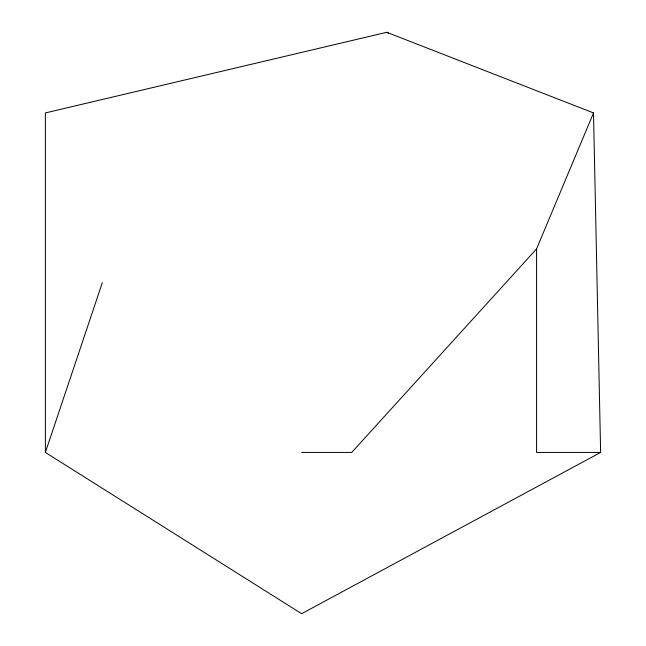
<?xml version="1.0" encoding="UTF-8"?>
<svg xmlns="http://www.w3.org/2000/svg" width="646" height="646" viewBox="0 0 646 646"><rect width="100%" height="100%" fill="white"/><g stroke="black" fill="none" stroke-linecap="round" stroke-linejoin="round"><path stroke-width="0.97" d="M45.373 452.434L45.373 112.929L386.736 32.3L593.513 112.929L600.627 452.434L301.634 613.7L45.373 452.434L102.318 282.682M301.634 452.434L351.723 452.434L536.56 248.912L593.513 112.929M600.627 452.434L536.56 452.434L536.56 248.912M386.736 32.3L388.512 33.253"/></g></svg>
